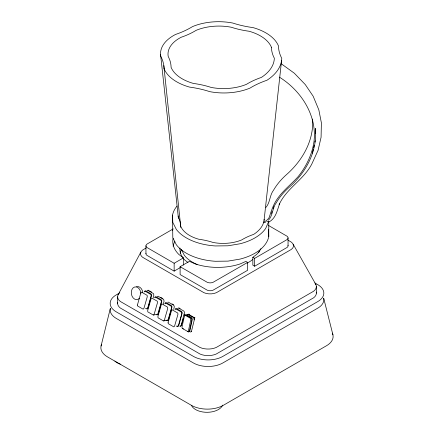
<?xml version="1.0" encoding="UTF-8"?>
<svg xmlns="http://www.w3.org/2000/svg" width="434" height="434" viewBox="0 0 434 434"><rect width="100%" height="100%" fill="white"/><g stroke="black" fill="none" stroke-linecap="round" stroke-linejoin="round"><path stroke-width="0.65" d="M312.61 119.052C313.994 140.545 302.341 160.667 286.603 174.522C281.498 179.02 277.011 184.233 273.583 190.119C269.552 195.246 270.23 202.662 265.874 207.452M315.306 133.639L315.399 128.404L315.502 129.224C317.308 151.612 305.726 172.873 289.185 187.287C284.151 191.725 279.718 196.862 276.333 202.673C272.275 207.886 272.981 215.427 268.456 220.222M264.084 220.25L264.16 219.3M264.073 220.347L281.601 60.342M194.085 319.842L194.052 318.475L193.586 317.666L188.025 314.455L187.238 314.813L188.334 314.536M263.997 220.716L263.427 223.06A41.496 23.957 0 0 1 253.695 234.376A53.849 31.091 0 0 0 241.673 239.937A31.704 18.304 0 0 1 213.099 242.465A53.849 31.091 0 0 0 198.745 239.232A33.711 19.465 0 0 1 180.669 226.206A53.849 31.091 0 0 0 178.341 217.412A31.541 18.212 0 0 1 178.179 215.975M312.328 153.164L313.229 149.274M313.527 147.972L314.129 145.379M314.878 142.135L315.176 140.838M101.073 345.958L110.344 308.357A20.778 12 0 0 0 116.252 318.41L193.428 362.965A20.778 12 0 0 0 222.816 362.965L317.748 308.156A20.778 12 0 0 0 323.656 298.104L332.927 334.815M153.251 297.675L153.858 295.039L153.479 293.617L147.918 290.341L147.077 290.552M163.303 304.212L164.063 301.18L163.699 299.52L158.139 296.243L157.189 296.585M173.687 309.475L174.3 306.838L173.915 305.422L168.359 302.14L167.632 302.243M271.456 213.539L271.999 211.64M183.37 318.507L181.363 325.359L180.734 326.113L179.92 326.151M184.108 315.941L184.662 314.015M144.392 291.838L144.842 290.997L145.585 290.731L151.016 293.851L151.602 295.001L148.005 308.189L147.088 309.046L145.515 308.297M154.612 297.74L155.063 296.894L155.801 296.628L161.236 299.753L161.817 300.903L158.318 313.874L157.737 314.742L156.891 314.867M164.833 303.637L165.283 302.796L166.021 302.531L171.457 305.65L172.038 306.8L168.446 319.994L167.524 320.845L165.956 320.097M175.054 309.54L175.618 308.585L176.242 308.428L181.678 311.552L182.258 312.702L178.667 325.891L177.745 326.748L176.177 325.999M185.128 315.361L185.551 314.65L186.137 314.52L191.568 317.639L192.164 318.54L192.197 319.907L189.75 331.294L188.66 332.059L182.41 328.44A0.722 0.515 75.7 0 1 182.177 328.212L182.003 326.959L184.586 315.323L185.068 315.22L190.363 318.279A0.722 0.515 75.7 0 1 190.597 318.507L190.77 319.76L188.459 330.686L187.846 331.484A0.722 0.515 75.7 0 1 187.575 331.424M273.094 208.526L273.827 206.682M191.638 331.229L191.34 331.722M118.086 294.822L140.833 252.143M144.831 291.816L145.303 291.382A0.564 0.423 83.3 0 1 145.526 291.426L150.82 294.485A0.7 0.526 83.3 0 1 151.048 294.719L151.13 296.026L147.826 307.522L147.121 308.373A0.7 0.526 83.3 0 1 146.942 308.362M165.273 303.616L165.739 303.182A0.564 0.423 83.3 0 1 165.967 303.23L171.262 306.285A0.7 0.526 83.3 0 1 171.49 306.518L171.571 307.825L168.083 319.755L167.654 320.151L163.689 320.943A0.7 0.526 83.3 0 1 163.406 320.883L158.242 317.9A0.7 0.526 83.3 0 1 158.014 317.666L157.933 316.359L161.307 304.63L161.866 303.946A0.564 0.423 83.3 0 1 162.094 303.99L167.388 307.05A0.7 0.526 83.3 0 1 167.616 307.283L167.698 308.59L164.388 320.086L163.689 320.943M187.651 314.829L188.687 314.362L194.003 317.433L194.611 318.561L191.54 331.034L190.868 331.939L190.173 331.945M177.631 308.384L178.58 308.042L183.897 311.113L184.499 312.263L181.309 325.174L180.756 326.037L180.029 326.135M155.166 297.523L155.524 297.279A0.564 0.423 83.3 0 1 155.746 297.328L161.041 300.382A0.7 0.526 83.3 0 1 161.269 300.621L161.35 301.923L157.862 313.853L157.433 314.254L153.468 315.041A0.7 0.526 83.3 0 1 153.186 314.981L148.021 311.997A0.7 0.526 83.3 0 1 147.793 311.764L147.712 310.462L151.086 298.728L151.645 298.044A0.564 0.423 83.3 0 1 151.873 298.093L157.168 301.147A0.7 0.526 83.3 0 1 157.396 301.386L157.477 302.688L154.168 314.189L153.468 315.041M185.649 315.29L186.137 315.187L191.432 318.241A0.722 0.515 75.7 0 1 191.665 318.475L191.839 319.722L189.522 330.648L188.915 331.451A0.722 0.515 75.7 0 1 188.644 331.386M175.672 309.247L175.96 309.079A0.564 0.423 83.3 0 1 176.188 309.127L181.483 312.187A0.7 0.526 83.3 0 1 181.71 312.42L181.792 313.722L178.482 325.223L177.783 326.075A0.7 0.526 83.3 0 1 177.501 326.021M288.008 245.416A4.79 2.767 0 0 1 287.058 247.461L254.666 266.221L252.843 265.169L252.843 257.302L256.678 254.411A44.968 25.959 0 0 0 260.91 248.693M269.205 221.861C275.97 218.156 277.245 210.148 279.648 203.589L279.133 204.631C286.44 188.345 303.729 179.774 311.84 163.949L318.062 150.338L321.073 137.285L321.393 122.876L318.833 109.873L313.169 96.24L305.297 84.597L294.323 73.216L281.368 63.841M173.237 228.886L146.942 244.125A4.79 2.767 0 0 0 146.942 247.488L174.148 263.254L183.425 257.894L178.797 254.411A44.968 25.959 0 0 1 173.09 238.353M145.954 248.053L142.607 250.071A10.253 5.919 0 0 0 142.607 257.281L203.92 292.679A10.253 5.919 0 0 0 216.403 292.679L291.393 249.382A10.253 5.919 0 0 0 291.393 242.177L288.057 240.165M119.779 292.852L116.252 294.887A20.778 12 0 0 0 116.252 311.851L193.428 356.406A20.778 12 0 0 0 222.816 356.406L317.748 301.597A20.778 12 0 0 0 317.748 284.633L314.818 282.941M180.11 266.693L189.408 261.322L195.257 263.915A44.968 25.959 0 0 0 240.219 263.915L245.877 261.409L247.624 262.418L247.624 270.284L213.078 290.178A4.79 2.767 0 0 1 207.246 290.178L180.11 274.559L180.11 266.693L207.246 282.306A4.79 2.767 0 0 0 213.078 282.306L247.624 262.418M145.992 253.315A4.79 2.767 0 0 0 146.942 255.36L174.148 271.12L180.528 267.436M252.843 257.302L254.666 258.355L287.058 239.595A4.79 2.767 0 0 0 287.058 236.226L268.223 225.3M263.666 222.165C265.966 221.156 268.082 219.533 269.27 217.288C271.321 210.626 273.556 203.904 277.776 198.224C283.505 190.114 291.518 184.038 298.098 176.671C306.258 166.526 312.084 154.602 313.983 141.658C317.216 115.422 301.115 90.657 279.42 77.171M187.906 314.428L188.882 314.145M188.025 314.455L189.121 314.173M188.139 314.504L189.235 314.227M193.7 317.78L194.795 317.498M193.808 317.921L194.904 317.645M265.565 222.311L263.606 222.436M266.742 221.427L268.733 221.307L268.668 222.034M148.032 290.178L148.395 290.248M178.938 307.896L180.121 308.563M149.459 290.861L151.585 292.087M160.743 297.377L162.869 298.603M172.027 303.892L173.622 304.809M183.338 329.005L182.812 328.31M188.031 262.51L184.987 260.216A37.818 21.836 0 0 1 179.985 248.036M293.167 244.244L315.914 284.568M181.412 249.512L184.304 255.257A39.695 22.915 0 0 0 197.15 264.518M160.553 54.321L178.434 218.269M163.824 65.599L180.804 227.481M268.494 229.266L268.76 236.563A48.407 27.95 0 0 1 240.105 259.087L227.969 261.122L215.335 261.273A48.407 27.95 0 0 1 176.323 244.727L172.797 237.723L172.531 215.107A48.407 27.95 0 0 1 176.98 206.107M172.531 215.107L172.797 222.398L176.323 229.407A48.407 27.95 0 0 0 215.335 245.948L227.969 245.796L240.105 243.762A48.407 27.95 0 0 0 265.749 228.322L268.76 221.237L268.76 236.563M316.37 286.559L316.37 293.113M288.051 237.913L288.051 245.78M254.666 258.355L254.666 266.221M183.425 257.894L183.425 265.109M174.148 263.254L174.148 271.12M145.949 245.807L145.949 253.673M117.63 296.813L117.63 303.366M172.531 230.427A48.407 27.95 0 0 1 172.808 229.228M259.641 250.337A39.695 22.915 0 0 1 258.642 252.675M252.637 259.613A39.695 22.915 0 0 1 247.282 263.037M120.348 364.169A16.058 9.271 0 0 1 114.88 361.088M222.637 405.123A16.058 9.271 0 0 1 207.539 412.3A16.058 9.271 0 0 1 191.627 405.741M316.256 292.109A13.318 7.687 0 0 1 313.619 297.795L216.23 354.025A13.318 7.687 0 0 1 200.014 354.025L120.381 308.048A13.318 7.687 0 0 1 117.744 302.362M315.355 283.619A13.318 7.687 0 0 1 313.619 291.241L216.23 347.466A13.318 7.687 0 0 1 200.014 347.466L120.381 301.494A13.318 7.687 0 0 1 118.645 293.872M101.648 344.287A22.59 13.042 0 0 0 107.496 356.884L191.378 405.313A22.59 13.042 0 0 0 223.32 405.313L326.504 345.735A22.59 13.042 0 0 0 332.352 333.138M173.09 246.219A44.968 25.959 0 0 1 174.853 241.499M180.175 253.326A37.818 21.836 0 0 1 181.211 250.206M136.498 286.722A6.423 4.747 80.8 0 1 142.813 292.521M139.422 298.239A6.423 4.747 80.8 0 1 131.963 295.988A6.423 4.747 80.8 0 1 134.632 287.004A6.423 4.747 80.8 0 1 140.86 293.4M157.341 314.276A0.7 0.526 83.3 0 1 157.065 314.216M167.562 320.178A0.7 0.526 83.3 0 1 167.28 320.118M137.41 305.048L137.573 305.867A0.7 0.526 83.3 0 0 137.8 306.1L142.97 309.084A0.7 0.526 83.3 0 0 143.247 309.138L143.947 308.286L147.256 296.785L147.175 295.483A0.7 0.526 83.3 0 0 146.947 295.25L141.652 292.19A0.564 0.423 83.3 0 0 141.43 292.142L140.866 292.825L137.41 305.048M168.072 322.75L168.235 323.563A0.7 0.526 83.3 0 0 168.463 323.802L173.627 326.78A0.7 0.526 83.3 0 0 173.909 326.84L174.609 325.988L177.918 314.487L177.837 313.185A0.7 0.526 83.3 0 0 177.604 312.947L172.314 309.892A0.564 0.423 83.3 0 0 172.086 309.843L171.528 310.527L168.072 322.75M271.451 47.349A66.559 38.425 0 0 0 274.331 58.216A51.288 29.61 0 0 1 261.349 77.436A66.559 38.425 0 0 0 246.49 84.31A39.185 22.622 0 0 1 211.168 87.429A66.559 38.425 0 0 0 193.428 83.437A41.664 24.054 0 0 1 171.088 67.341A66.559 38.425 0 0 0 168.208 56.469A38.984 22.508 0 0 1 181.19 37.253A66.559 38.425 0 0 0 196.049 30.375A38.838 22.422 0 0 1 231.365 27.255A66.559 38.425 0 0 0 249.111 31.253A41.528 23.973 0 0 1 271.451 47.349M164.063 68.74A75.874 43.807 0 0 0 160.781 56.349A44.442 25.66 0 0 1 175.575 34.438A75.874 43.807 0 0 0 192.517 26.604A44.273 25.563 0 0 1 232.781 23.045A75.874 43.807 0 0 0 253.006 27.597A47.339 27.331 0 0 1 278.476 45.95A75.874 43.807 0 0 0 281.758 58.34A58.471 33.754 0 0 1 266.964 80.252A75.874 43.807 0 0 0 250.022 88.086A44.669 25.79 0 0 1 209.758 91.645A75.874 43.807 0 0 0 189.533 87.093A47.501 27.423 0 0 1 164.063 68.74"/></g></svg>
